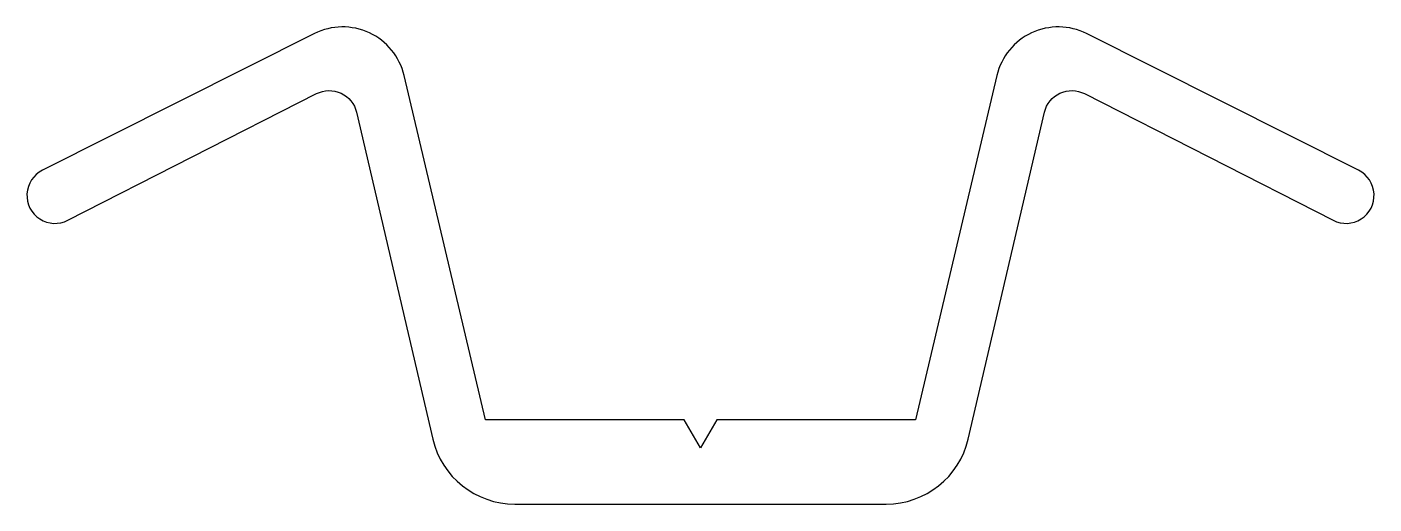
# Model space of a CAD drawing. Extents: x 255.5 to 279.5, y 264.5 to 273.
import ezdxf

# ---------------------------------------------------------------- set-up
doc = ezdxf.new("R2010")
doc.units = 0
doc.layers.add('ANA', color=220, linetype='CONTINUOUS')

msp = doc.modelspace()

# ---------------------------------------------------------------- linework, layer by layer
at = {"layer": 'ANA', "color": 230, "linetype": 'BYBLOCK'}
msp.add_lwpolyline([(260.662, 271.801, -0.487009), (261.376, 271.469), (262.734, 265.648, 0.34856), (264.195, 264.489), (270.814, 264.489, 0.34856), (272.275, 265.648), (273.633, 271.469, -0.487009), (274.347, 271.801), (278.775, 269.545, 1.005748), (279.229, 270.436), (274.384, 272.87, 0.484218), (272.785, 272.124), (271.332, 265.989), (267.793, 265.989), (267.505, 265.489), (267.216, 265.989), (263.677, 265.989), (262.224, 272.124, 0.484218), (260.625, 272.87), (255.78, 270.436, 1.005748), (256.234, 269.545)], format="xyb", close=True, dxfattribs=at)

doc.saveas('drawing.dxf')
